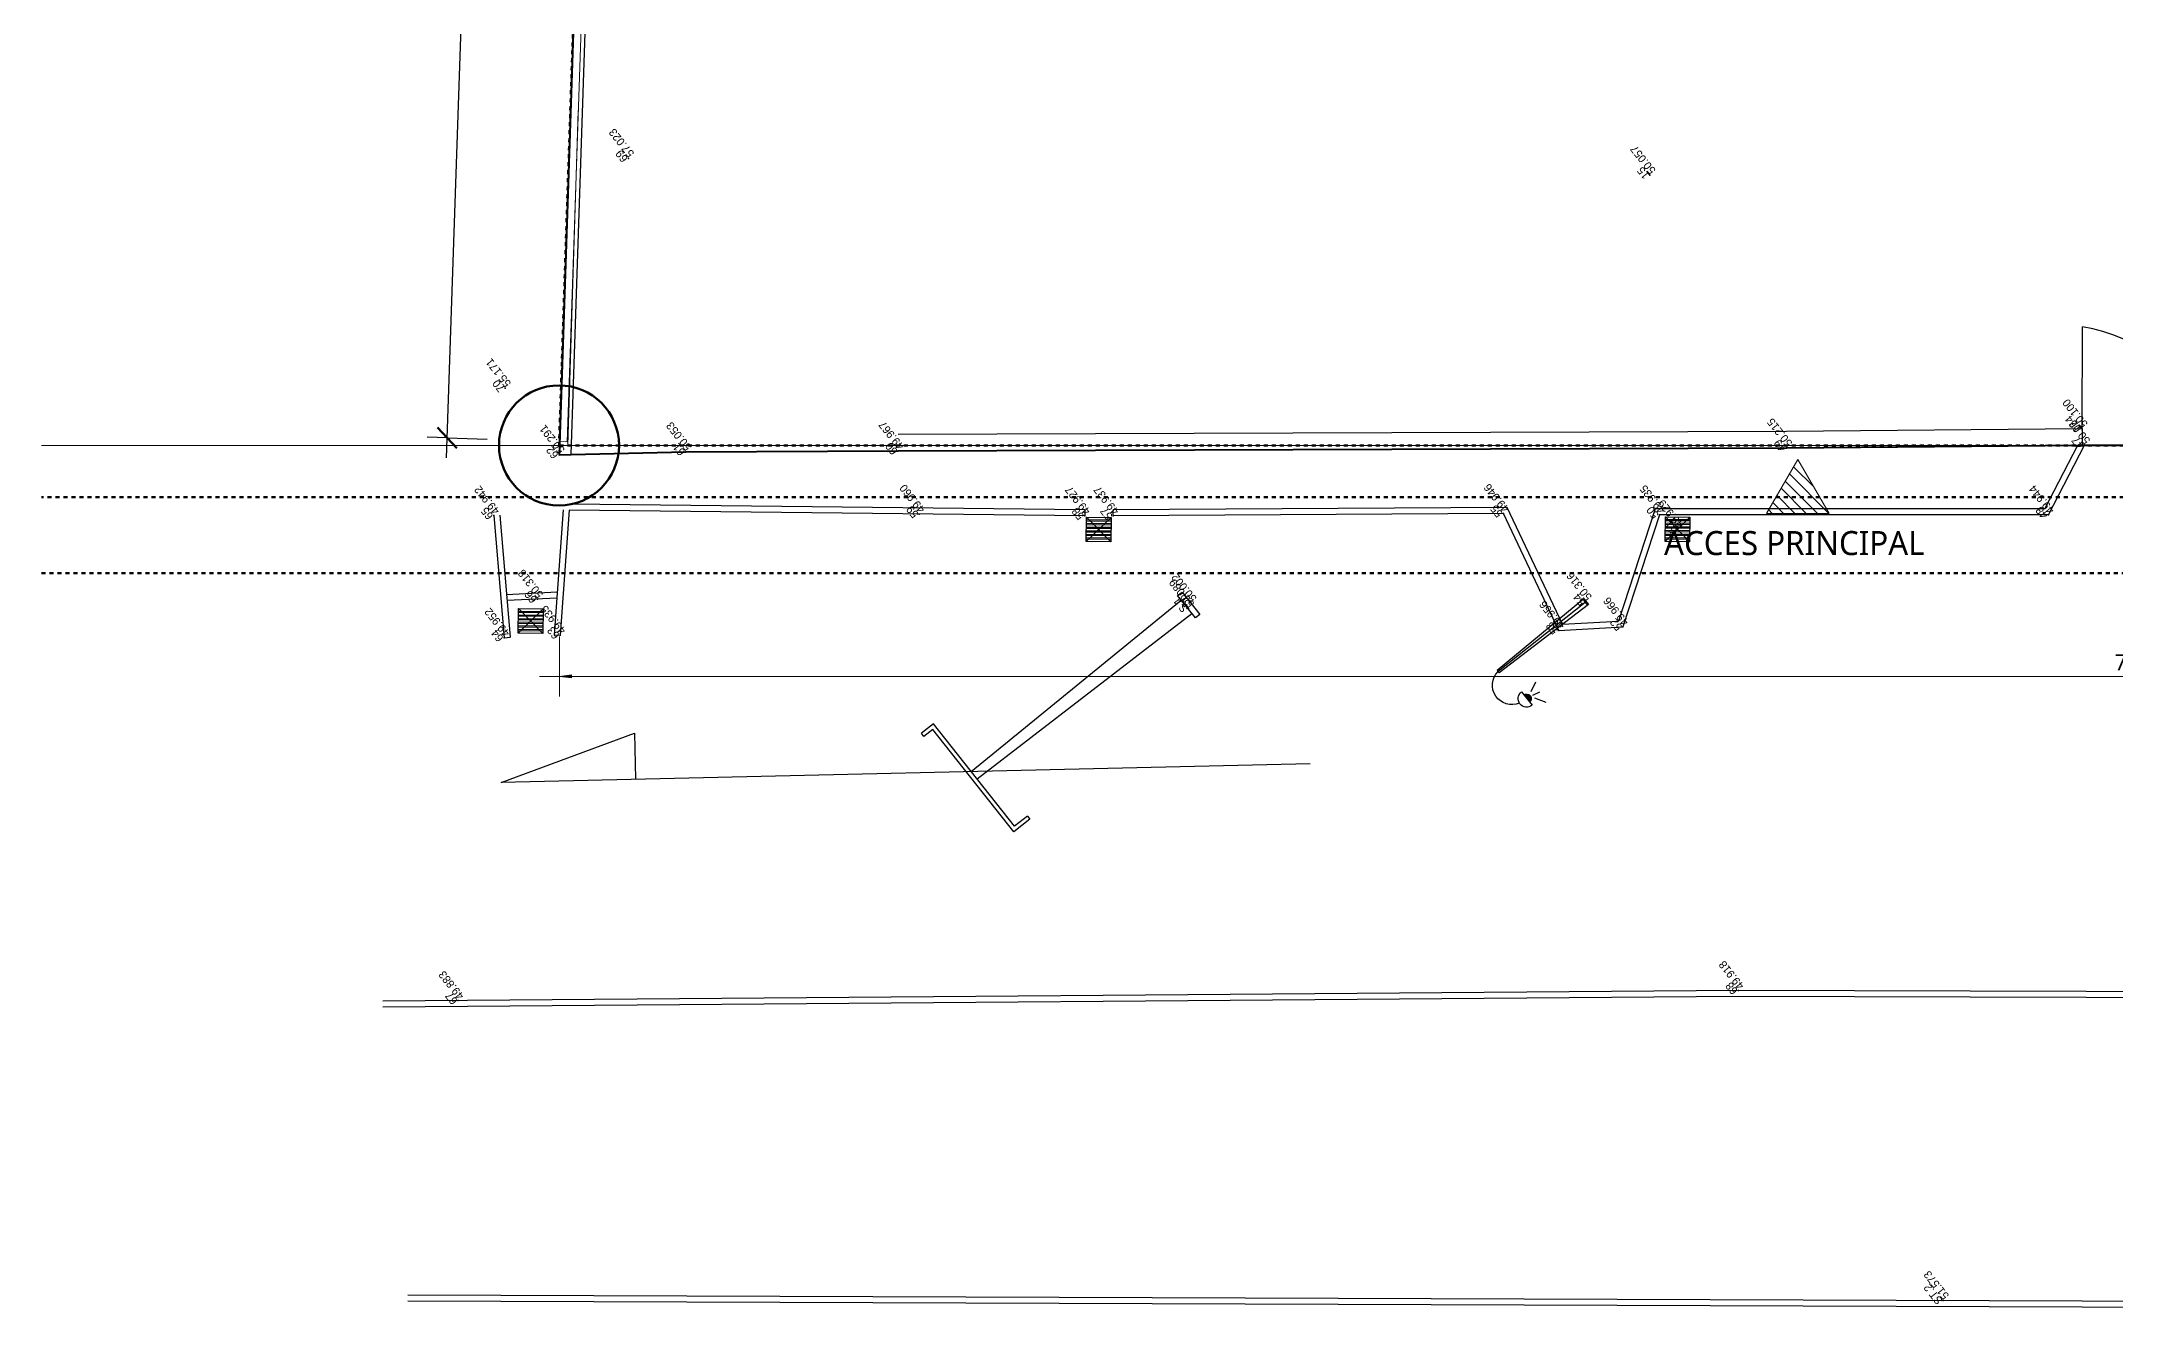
# Model space of a CAD drawing. Header units: metres. Extents: x 29 to 149, y -34 to 42.
# Drawn here: x 35.4 to 87.3, y -34.2 to -2.4 of the extents above; entities that cross this region are included whole.
import ezdxf
from ezdxf.enums import TextEntityAlignment as Align

# ---------------------------------------------------------------- set-up
doc = ezdxf.new("R2010")
doc.units = ezdxf.units.M
for name, pattern in [('Alignement de la ligne', [0.01, 0.005, -0.005]), ('Caché', [0.003, 0.002, -0.001]), ('Centre', [0.0125, 0.0025, -0.001875, 0.00625, -0.001875]), ('Dash dot', [0.015875, 0.00635, -0.004763, 0, -0.004763]), ('Dash dot dot', [0.03, 0.012, -0.006, 0, -0.006, 0, -0.006]), ('Double dash', [0.042, 0.012, -0.006, 0.006, -0.006, 0.006, -0.006]), ('Démoli', [0.002812, 0.001875, -0.000937])]:
    doc.linetypes.add(name, pattern=pattern)
for name, color, linetype, lineweight in [('A-ANNO-DIMS', 7, 'Continuous', 30), ('A-ANNO-DIMS-200', 7, 'Continuous', 30), ('A-DETL-CNTR', 7, 'Centre', 9), ('A-DETL-DEMO', 7, 'Démoli', 9), ('A-DETL-GENF', 7, 'Continuous', 9), ('A-DETL-HDLN', 7, 'Caché', 9), ('A-DETL-THIN', 7, 'Continuous', 9), ('A-FLOR', 7, 'Continuous', 9), ('A-WALL', 7, 'Continuous', 9), ('G-ANNO-TEXT', 7, 'Continuous', 30)]:
    doc.layers.add(name, color=color, linetype=linetype, lineweight=lineweight)
doc.layers.add('A-DETL', color=7, linetype='Continuous', lineweight=9, true_color=0x00a600)
doc.layers.add('A-DETL-PATH', color=7, linetype='Continuous', lineweight=35, true_color=0x00a600)
for name, color, linetype in [('AVALOIR', 5, 'Continuous'), ('LAMPADAIRE', 161, 'Continuous'), ('LIGNE ELEC B..T', 13, 'Continuous'), ('LIGNE ELEC M.T', 6, 'Continuous'), ('Points', 7, 'Continuous'), ('PORAIL', 5, 'Continuous'), ('TopoAlt', 3, 'Continuous'), ('TopoMat', 4, 'Continuous')]:
    doc.layers.add(name, color=color, linetype=linetype)
doc.styles.add('Trebuchet MS', font='trebuc.ttf', dxfattribs={"height": 0.5})
doc.styles.add('Trebuchet MS_1', font='trebuc.ttf', dxfattribs={"height": 0.6})
doc.styles.add('Trebuchet MS_5', font='trebuc.ttf', dxfattribs={"height": 0.4})
doc.dimstyles.new('Cotes_angulaires_interieur', dxfattribs={"dimscale": 0.3048, "dimtxt": 0.41238, "dimasz": 0.984252, "dimexe": 1.64042, "dimexo": 0.0625, "dimgap": 0.131234, "dimtad": 1, "dimrnd": 0.01, "dimzin": 0, "dimdsep": 46, "dimtxsty": 'Trebuchet MS_5', "dimsah": 1, "dimcen": 0.09, "dimdle": 1.64042, "dimazin": 0, "dimtfac": 1, "dimtdec": 4, "dimtix": 1, "dimtmove": 0, "dimatfit": 3, "dimfxl": 3.28084, "dimfxlon": 1, "dimtvp": 1, "dimtfill": 1, "dimtolj": 1, "dimtzin": 0, "dimlwd": 5, "dimlwe": 5, "dimarcsym": 2})
doc.dimstyles.new('Cotes_linéaires', dxfattribs={"dimscale": 0.3048, "dimtxt": 0.515475, "dimasz": 1.64042, "dimexe": 1.64042, "dimexo": 0.0625, "dimgap": 0.131234, "dimtad": 1, "dimrnd": 0.01, "dimzin": 0, "dimdsep": 46, "dimtxsty": 'Trebuchet MS', "dimblk1": 'OBLIQUE', "dimblk2": 'OBLIQUE', "dimsah": 1, "dimcen": 0.09, "dimdle": 1.64042, "dimazin": 0, "dimtfac": 1, "dimtdec": 4, "dimtix": 1, "dimtmove": 0, "dimatfit": 3, "dimfxl": 3.28084, "dimfxlon": 1, "dimtvp": 1, "dimtfill": 1, "dimtolj": 1, "dimtzin": 0, "dimarcsym": 2})

# ---------------------------------------------------------------- blocks, each defined once
blk = doc.blocks.new('DIMBLOCK2-Plan Masse')
at = {"layer": 'A-ANNO-DIMS-200', "lineweight": 5, "transparency": 16777216}
for points in [[(48.401, -18.298), (48.701, -18.338), (48.701, -18.259)], [(127.523, -18.298), (127.223, -18.259), (127.223, -18.338)]]:
    blk.add_hatch(color=256, dxfattribs=at).paths.add_polyline_path(points)
for p, q in [((48.401, -18.298), (48.401, -17.298)), ((127.523, -18.298), (127.523, -17.298)), ((47.901, -18.298), (128.023, -18.298)), ((48.701, -18.259), (48.401, -18.298)), ((48.401, -18.298), (48.701, -18.338)), ((48.401, -18.298), (48.401, -18.798)), ((48.701, -18.338), (48.701, -18.259)), ((127.523, -18.298), (127.223, -18.259)), ((127.223, -18.259), (127.223, -18.338)), ((127.223, -18.338), (127.523, -18.298)), ((127.523, -18.298), (127.523, -18.798))]:
    blk.add_line(p, q, dxfattribs=at)
at = {"layer": 'A-ANNO-DIMS-200', "color": 0, "lineweight": 5, "transparency": 16777216, "insert": (87.273, -17.746), "char_height": 0.4, "width": 1.65232, "attachment_point": 1, "line_spacing_factor": 1.048425, "style": 'Trebuchet MS_5', "bg_fill": 3, "box_fill_scale": 1.25, "bg_fill_color": 256, "bg_fill_true_color": 13158600, "bg_fill_transparency": 0}
blk.add_mtext('79.12', dxfattribs=at)
blk = doc.blocks.new('DIMBLOCK3-Plan Masse')
at = {"layer": 'A-ANNO-DIMS-200', "transparency": 16777216}
for p, q in [((45.574, -12.834), (46.648, 19.133)), ((46.632, 18.633), (46.132, 18.65)), ((46.632, 18.633), (47.631, 18.599)), ((45.59, -12.334), (45.091, -12.317)), ((45.59, -12.334), (46.59, -12.368))]:
    blk.add_line(p, q, dxfattribs=at)
at = {"layer": 'A-ANNO-DIMS-200', "lineweight": 50, "transparency": 16777216}
for p, q in [((46.632, 18.633), (46.39, 18.891)), ((46.632, 18.633), (46.873, 18.375)), ((45.59, -12.334), (45.349, -12.076)), ((45.59, -12.334), (45.832, -12.592))]:
    blk.add_line(p, q, dxfattribs=at)
at = {"layer": 'A-ANNO-DIMS-200', "color": 0, "transparency": 16777216, "insert": (45.403, 2.312), "char_height": 0.5, "width": 2.0654, "attachment_point": 1, "rotation": 88.0741, "line_spacing_factor": 1.048425, "style": 'Trebuchet MS', "bg_fill": 3, "box_fill_scale": 1.25, "bg_fill_color": 256, "bg_fill_true_color": 13158600, "bg_fill_transparency": 0}
blk.add_mtext('30.98', dxfattribs=at)
blk = doc.blocks.new('_Oblique')
at = {"color": 0, "linetype": 'ByBlock', "lineweight": -2}
blk.add_line((-0.5, -0.5), (0.5, 0.5), dxfattribs=at)
blk = doc.blocks.new('PointTopo')
at = {"color": 0}
blk.add_point((0, 0), dxfattribs=at)
at = {"layer": 'TopoAlt'}
blk.add_attdef('ALT', text='', height=0.0015, dxfattribs=at).set_placement((0.0005, -0.0005), align=Align.TOP_LEFT)
at = {"layer": 'TopoMat'}
blk.add_attdef('MAT', (0.0005, 0.0005), '', height=0.0015, dxfattribs=at)
blk = doc.blocks.new('FQ')
at = {"layer": 'PORAIL', "flags": 128}
for points in [[(8012.964, 5966.252), (8013.954, 5966.332)], [(8013.159, 5963.95), (8014.149, 5964.03)]]:
    blk.add_lwpolyline(points, dxfattribs=at)
at = {"layer": 'PORAIL'}
for centre, radius, start, end in [((8012.542, 5966.417), 1.415, 291.5582, 356.5802), ((8012.967, 5963.918), 1.187, 5.4437, 85.443)]:
    blk.add_arc(centre, radius, start, end, dxfattribs=at)
blk = doc.blocks.new('DEDE')
at = {"layer": 'LIGNE ELEC B..T'}
for p, q in [((481600.905, 4035967.988, 579.549), (481600.905, 4035968.157, 579.549)), ((481600.905, 4035968.157, 579.549), (481600.966, 4035968.157, 579.549)), ((481600.966, 4035967.926, 579.549), (481600.966, 4035968.157, 579.549)), ((481598.928, 4035967.679, 579.549), (481598.928, 4035967.988, 579.549)), ((481598.928, 4035967.988, 579.549), (481600.905, 4035967.988, 579.549)), ((481598.99, 4035967.68, 579.549), (481598.99, 4035967.926, 579.549)), ((481598.99, 4035967.926, 579.549), (481600.966, 4035967.926, 579.549)), ((481599.901, 4035967.926, 579.549), (481599.845, 4035963.828, 579.549)), ((481600.047, 4035967.926, 579.549), (481600.103, 4035963.828, 579.549)), ((481598.99, 4035967.68, 579.549), (481598.928, 4035967.679, 579.549)), ((481599.758, 4035963.742, 579.549), (481599.758, 4035963.829, 579.549)), ((481599.758, 4035963.829, 579.549), (481600.189, 4035963.829, 579.549)), ((481600.189, 4035963.742, 579.549), (481599.758, 4035963.742, 579.549)), ((481600.189, 4035963.829, 579.549), (481600.189, 4035963.742, 579.549))]:
    blk.add_line(p, q, dxfattribs=at)
blk = doc.blocks.new('VVVVV')
at = {"layer": 'AVALOIR', "color": 5, "flags": 128}
blk.add_lwpolyline([(978.05, 2029.87), (979.99, 2030.37), (980.49, 2028.43), (978.55, 2027.93), (978.05, 2029.87)], dxfattribs=at)
blk = doc.blocks.new('VVVV')
at = {"layer": 'AVALOIR', "color": 5}
for p, q in [((978.47, 2028.25), (980.41, 2028.75)), ((978.5, 2028.15), (980.43, 2028.66)), ((980.49, 2028.43), (978.55, 2027.93))]:
    blk.add_line(p, q, dxfattribs=at)
at = {"layer": 'AVALOIR', "flags": 128}
blk.add_lwpolyline([(978.05, 2029.87), (979.99, 2030.37)], dxfattribs=at)
at = {"layer": 'AVALOIR', "color": 5, "flags": 128}
for points in [[(978.05, 2029.87), (980.49, 2028.43)], [(978.1, 2029.68), (980.04, 2030.18)], [(978.13, 2029.58), (980.06, 2030.08)], [(978.18, 2029.39), (980.11, 2029.89)], [(978.2, 2029.3), (980.13, 2029.8)], [(978.25, 2029.11), (980.18, 2029.61)], [(978.27, 2029.01), (980.21, 2029.51)], [(978.32, 2028.82), (980.26, 2029.32)], [(978.35, 2028.73), (980.28, 2029.23)], [(979.99, 2030.37), (978.55, 2027.93)], [(978.4, 2028.54), (980.33, 2029.04)], [(978.42, 2028.44), (980.36, 2028.94)]]:
    blk.add_lwpolyline(points, dxfattribs=at)
blk.add_blockref('VVVVV', (0, 0))
blk = doc.blocks.new('LAMD')
at = {"layer": 'LAMPADAIRE'}
blk.add_hatch(color=2, dxfattribs=at).paths.add_polyline_path([(1.147, 3.57, 1), (1.455, 3.57)])
for p, q in [((-0.05, 3.754), (0.05, 3.754)), ((1.212, 3.307), (1.055, 2.987)), ((1.341, 3.333), (1.397, 3.084)), ((1.448, 3.35), (1.791, 3.136)), ((-0.12, 0.038), (0.12, 0.038)), ((-0.12, 0), (0.12, 0))]:
    blk.add_line(p, q, dxfattribs=at)
for points in [[(-0.12, 0), (-0.05, 3.754)], [(0, 0.038), (0, 3.754)], [(0.12, 0), (0.05, 3.754)], [(1.015, 3.57), (1.588, 3.57)]]:
    blk.add_lwpolyline(points, dxfattribs=at)
for centre, radius, start, end in [((0.642, 3.685), 0.645, 15.16756, 173.89263), ((1.301, 3.57), 0.287, 0, 180), ((1.301, 3.57), 0.154, 180, 0)]:
    blk.add_arc(centre, radius, start, end, dxfattribs=at)

msp = doc.modelspace()

# ---------------------------------------------------------------- hatches: boundary and pattern name
at = {"layer": 'A-DETL-GENF', "true_color": 0xff0000}
h = msp.add_hatch(dxfattribs=at)
h.set_pattern_fill('FP_6', color=1, style=0, pattern_type=2)
h.set_pattern_definition([(135, (0, 0), (-0.14142136, -0.14142136), [])])
h.paths.add_polyline_path([(78.571, -14.224), (80.13, -14.224), (79.35, -12.874), (78.648, -14.091)])

# ---------------------------------------------------------------- linework, layer by layer
at = {"color": 1, "lineweight": 40, "flags": 128}
msp.add_lwpolyline([(127.532, -12.5), (130.358, -0.259), (121.859, 1.849), (101.036, 7.013), (79.37, 11.872), (79.663, 13.179), (76.883, 13.839), (56.148, 18.762), (49.719, 18.541), (49.425, 18.554), (49.418, 18.404), (48.903, 2.824), (48.387, -12.757), (48.688, -12.75), (51.554, -12.683), (56.865, -12.662), (79.072, -12.589), (86.457, -12.521), (92.3, -12.518), (113.223, -12.507), (113.411, -12.507), (127.532, -12.5)], dxfattribs=at)
at = {"flags": 128}
for points in [[(48.387, -12.757), (49.418, 18.404)], [(48.387, -12.757), (51.554, -12.683)]]:
    msp.add_lwpolyline(points, dxfattribs=at)
at = {"color": 34, "flags": 128}
msp.add_lwpolyline([(48.688, -12.75), (49.718, 18.391)], dxfattribs=at)
for points, elevation in [([(86.456, -12.107), (79.069, -12.179), (56.863, -12.252)], -0.092), ([(86.456, -12.107), (86.457, -12.521)], 0.064), ([(137.615, -34.1), (44.605, -33.763)], 1.624), ([(137.615, -34.25), (44.605, -33.913)], 1.624)]:
    msp.add_lwpolyline(points, dxfattribs=dict(at, elevation=elevation))
at = {"flags": 128}
for points, elevation in [([(51.554, -12.683), (56.865, -12.662)], 0.017), ([(86.518, -12.52), (79.072, -12.589), (56.865, -12.662)], -0.092), ([(67.157, -20.482), (46.937, -20.947), (50.273, -19.721), (50.299, -20.869)], -50.036)]:
    msp.add_lwpolyline(points, dxfattribs=dict(at, elevation=elevation))
at = {"color": 252, "flags": 128}
for points, elevation in [([(85.525, -14.113), (86.348, -12.522)], -0.092), ([(85.617, -14.263), (86.518, -12.52)], -0.092), ([(61.526, -14.138), (48.643, -13.994)], -0.109), ([(46.756, -14.28), (47.013, -17.334)], -0.094), ([(46.906, -14.267), (47.162, -17.321)], -0.094), ([(61.525, -14.288), (48.641, -14.144)], -0.109), ([(61.526, -14.138), (61.525, -14.288)], -0.109), ([(73.47, -16.996), (72.084, -14.076), (62.237, -14.137)], -0.101), ([(62.238, -14.287), (62.237, -14.137)], -0.101), ([(85.525, -14.113), (75.781, -14.109), (74.867, -16.917)], -0.092), ([(48.341, -16.196), (47.073, -16.256)], 0.282), ([(48.33, -16.347), (47.085, -16.405)], 0.282), ([(73.47, -16.996), (74.867, -16.917)], -0.101), ([(47.013, -17.334), (47.162, -17.321)], -0.094), ([(138.672, -26.326), (77.865, -26.153), (43.983, -26.419)], -0.226), ([(138.671, -26.476), (77.865, -26.303), (43.984, -26.569)], -0.226)]:
    msp.add_lwpolyline(points, dxfattribs=dict(at, elevation=elevation))
at = {"layer": 'A-DETL', "color": 132, "linetype": 'Dash dot dot', "lineweight": 70, "true_color": 0x00c6c6}
msp.add_line((148.902, -13.82), (35.45, -13.82), dxfattribs=at)
at = {"layer": 'A-DETL-CNTR', "color": 5, "linetype": 'Dash dot', "lineweight": 200, "true_color": 0x0000ff}
msp.add_arc((284.995, 733.479), 758.254, 250.785466, 259.664003, dxfattribs=at)
at = {"layer": 'A-DETL-DEMO', "color": 1, "linetype": 'Alignement de la ligne', "lineweight": 200, "true_color": 0xff0000}
for p, q in [((49.429, 18.539), (48.385, -12.524)), ((48.401, -12.524), (126.658, -12.524)), ((48.401, -12.524), (127.523, -12.524))]:
    msp.add_line(p, q, dxfattribs=at)
at = {"layer": 'A-DETL-HDLN', "color": 1, "linetype": 'Continuous', "lineweight": 50, "true_color": 0xff0000}
msp.add_circle((48.385, -12.524), 1.5, dxfattribs=at)
at = {"layer": 'A-DETL-PATH', "color": 30, "linetype": 'Double dash', "lineweight": 50, "true_color": 0xff8000}
msp.add_line((148.949, -15.72), (35.45, -15.72), dxfattribs=at)
at = {"layer": 'A-DETL-THIN'}
for p, q in [((79.35, -12.874), (78.571, -14.224)), ((80.13, -14.224), (79.35, -12.874)), ((78.571, -14.224), (80.13, -14.224))]:
    msp.add_line(p, q, dxfattribs=at)
at = {"layer": 'A-FLOR'}
for p, q in [((48.866, -4.149), (48.602, -12.524)), ((48.406, -12.429), (48.402, -12.524)), ((35.45, -12.524), (114.588, -12.524))]:
    msp.add_line(p, q, dxfattribs=at)
at = {"layer": 'A-WALL'}
for p, q in [((48.388, -12.428), (49.429, 18.539)), ((49.623, 18.346), (48.588, -12.435)), ((48.388, -12.428), (48.588, -12.435))]:
    msp.add_line(p, q, dxfattribs=at)

# ---------------------------------------------------------------- block references
at = {"layer": 'AVALOIR', "xscale": 0.3068413612975538, "yscale": 0.3068413612975538, "zscale": 0.3068413612975538, "rotation": 164.79952525621}
for p in [(515.092, 507.432, -50.036), (529.562, 507.437, -0.108)]:
    msp.add_blockref('VVVV', p, dxfattribs=at)
at = {"layer": 'Points'}
ref = msp.add_blockref('PointTopo', (50.121, -5.349, 6.987), dxfattribs=dict(at, rotation=128.4168455046016))
ref.add_attrib('MAT', '69', (50.12, -5.349, 6.987), dxfattribs={"layer": 'TopoMat', "height": 0.2, "rotation": 128.4168})
ref.add_attrib('ALT', '57.023', dxfattribs={"layer": 'TopoAlt', "height": 0.2, "rotation": 128.4168}).set_placement((50.121, -5.348, 6.987), align=Align.TOP_LEFT)
ref = msp.add_blockref('PointTopo', (75.655, -5.77, 0.021), dxfattribs=dict(at, rotation=128.4168455046016))
ref.add_attrib('MAT', '15', (75.655, -5.77, 0.021), dxfattribs={"layer": 'TopoMat', "height": 0.2, "rotation": 128.4168})
ref.add_attrib('ALT', '50.057', dxfattribs={"layer": 'TopoAlt', "height": 0.2, "rotation": 128.4168}).set_placement((75.655, -5.769, 0.021), align=Align.TOP_LEFT)
ref = msp.add_blockref('PointTopo', (86.456, -12.107, 0.064), dxfattribs=dict(at, rotation=128.4168455046016))
ref.add_attrib('MAT', '12', (86.455, -12.107, 0.064), dxfattribs={"layer": 'TopoMat', "height": 0.2, "rotation": 128.4168})
ref.add_attrib('ALT', '50.100', dxfattribs={"layer": 'TopoAlt', "height": 0.2, "rotation": 128.4168}).set_placement((86.456, -12.107, 0.064), align=Align.TOP_LEFT)
ref = msp.add_blockref('PointTopo', (79.072, -12.589, 0.179), dxfattribs=dict(at, rotation=128.4168455046016))
ref.add_attrib('MAT', '49', (79.071, -12.589, 0.179), dxfattribs={"layer": 'TopoMat', "height": 0.2, "rotation": 128.4168})
ref.add_attrib('ALT', '50.215', dxfattribs={"layer": 'TopoAlt', "height": 0.2, "rotation": 128.4168}).set_placement((79.072, -12.588, 0.179), align=Align.TOP_LEFT)
ref = msp.add_blockref('PointTopo', (86.518, -12.52, 0.028), dxfattribs=dict(at, rotation=128.4168455046016))
ref.add_attrib('MAT', '47', (86.517, -12.52, 0.028), dxfattribs={"layer": 'TopoMat', "height": 0.2, "rotation": 128.4168})
ref.add_attrib('ALT', '50.064', dxfattribs={"layer": 'TopoAlt', "height": 0.2, "rotation": 128.4168}).set_placement((86.518, -12.52, 0.028), align=Align.TOP_LEFT)
ref = msp.add_blockref('PointTopo', (48.387, -12.757, 0.255), dxfattribs=dict(at, rotation=128.4168455046016))
ref.add_attrib('MAT', '62', (48.386, -12.757, 0.255), dxfattribs={"layer": 'TopoMat', "height": 0.2, "rotation": 128.4168})
ref.add_attrib('ALT', '50.291', dxfattribs={"layer": 'TopoAlt', "height": 0.2, "rotation": 128.4168}).set_placement((48.387, -12.756, 0.255), align=Align.TOP_LEFT)
ref = msp.add_blockref('PointTopo', (51.554, -12.683, 0.017), dxfattribs=dict(at, rotation=128.4168455046016))
ref.add_attrib('MAT', '61', (51.554, -12.683, 0.017), dxfattribs={"layer": 'TopoMat', "height": 0.2, "rotation": 128.4168})
ref.add_attrib('ALT', '50.053', dxfattribs={"layer": 'TopoAlt', "height": 0.2, "rotation": 128.4168}).set_placement((51.554, -12.682, 0.017), align=Align.TOP_LEFT)
ref = msp.add_blockref('PointTopo', (56.865, -12.662, -0.069), dxfattribs=dict(at, rotation=128.4168455046016))
ref.add_attrib('MAT', '60', (56.864, -12.662, -0.069), dxfattribs={"layer": 'TopoMat', "height": 0.2, "rotation": 128.4168})
ref.add_attrib('ALT', '49.967', dxfattribs={"layer": 'TopoAlt', "height": 0.2, "rotation": 128.4168}).set_placement((56.865, -12.661, -0.069), align=Align.TOP_LEFT)
ref = msp.add_blockref('PointTopo', (46.756, -14.28, -0.094), dxfattribs=dict(at, rotation=128.4168455046016))
ref.add_attrib('MAT', '65', (46.756, -14.28, -0.094), dxfattribs={"layer": 'TopoMat', "height": 0.2, "rotation": 128.4168})
ref.add_attrib('ALT', '49.942', dxfattribs={"layer": 'TopoAlt', "height": 0.2, "rotation": 128.4168}).set_placement((46.757, -14.279, -0.094), align=Align.TOP_LEFT)
ref = msp.add_blockref('PointTopo', (57.387, -14.242, -0.076), dxfattribs=dict(at, rotation=128.4168455046016))
ref.add_attrib('MAT', '59', (57.387, -14.242, -0.076), dxfattribs={"layer": 'TopoMat', "height": 0.2, "rotation": 128.4168})
ref.add_attrib('ALT', '49.960', dxfattribs={"layer": 'TopoAlt', "height": 0.2, "rotation": 128.4168}).set_placement((57.387, -14.241, -0.076), align=Align.TOP_LEFT)
ref = msp.add_blockref('PointTopo', (61.525, -14.288, -0.109), dxfattribs=dict(at, rotation=128.4168455046016))
ref.add_attrib('MAT', '58', (61.524, -14.288, -0.109), dxfattribs={"layer": 'TopoMat', "height": 0.2, "rotation": 128.4168})
ref.add_attrib('ALT', '49.927', dxfattribs={"layer": 'TopoAlt', "height": 0.2, "rotation": 128.4168}).set_placement((61.525, -14.287, -0.109), align=Align.TOP_LEFT)
ref = msp.add_blockref('PointTopo', (62.238, -14.287, -0.099), dxfattribs=dict(at, rotation=128.4168455046016))
ref.add_attrib('MAT', '57', (62.237, -14.286, -0.099), dxfattribs={"layer": 'TopoMat', "height": 0.2, "rotation": 128.4168})
ref.add_attrib('ALT', '49.937', dxfattribs={"layer": 'TopoAlt', "height": 0.2, "rotation": 128.4168}).set_placement((62.238, -14.286, -0.099), align=Align.TOP_LEFT)
ref = msp.add_blockref('PointTopo', (71.99, -14.226, -0.09), dxfattribs=dict(at, rotation=128.4168455046016))
ref.add_attrib('MAT', '55', (71.989, -14.226, -0.09), dxfattribs={"layer": 'TopoMat', "height": 0.2, "rotation": 128.4168})
ref.add_attrib('ALT', '49.946', dxfattribs={"layer": 'TopoAlt', "height": 0.2, "rotation": 128.4168}).set_placement((71.99, -14.226, -0.09), align=Align.TOP_LEFT)
ref = msp.add_blockref('PointTopo', (75.89, -14.259, -0.101), dxfattribs=dict(at, rotation=128.4168455046016))
ref.add_attrib('MAT', '50', (75.889, -14.259, -0.101), dxfattribs={"layer": 'TopoMat', "height": 0.2, "rotation": 128.4168})
ref.add_attrib('ALT', '49.935', dxfattribs={"layer": 'TopoAlt', "height": 0.2, "rotation": 128.4168}).set_placement((75.89, -14.258, -0.101), align=Align.TOP_LEFT)
ref = msp.add_blockref('PointTopo', (76.343, -14.623, -0.108), dxfattribs=dict(at, rotation=128.4168455046016))
ref.add_attrib('MAT', '51', (76.342, -14.623, -0.108), dxfattribs={"layer": 'TopoMat', "height": 0.2, "rotation": 128.4168})
ref.add_attrib('ALT', '49.929', dxfattribs={"layer": 'TopoAlt', "height": 0.2, "rotation": 128.4168}).set_placement((76.343, -14.622, -0.108), align=Align.TOP_LEFT)
ref = msp.add_blockref('PointTopo', (85.617, -14.263, -0.092), dxfattribs=dict(at, rotation=128.4168455046016))
ref.add_attrib('MAT', '48', (85.616, -14.263, -0.092), dxfattribs={"layer": 'TopoMat', "height": 0.2, "rotation": 128.4168})
ref.add_attrib('ALT', '49.944', dxfattribs={"layer": 'TopoAlt', "height": 0.2, "rotation": 128.4168}).set_placement((85.617, -14.262, -0.092), align=Align.TOP_LEFT)
ref = msp.add_blockref('PointTopo', (47.848, -16.369, 0.282), dxfattribs=dict(at, rotation=128.4168455046016))
ref.add_attrib('MAT', '66', (47.848, -16.369, 0.282), dxfattribs={"layer": 'TopoMat', "height": 0.2, "rotation": 128.4168})
ref.add_attrib('ALT', '50.318', dxfattribs={"layer": 'TopoAlt', "height": 0.2, "rotation": 128.4168}).set_placement((47.848, -16.369, 0.282), align=Align.TOP_LEFT)
ref = msp.add_blockref('PointTopo', (64.123, -16.602, 2.053), dxfattribs=dict(at, rotation=128.4168455046016))
ref.add_attrib('MAT', 'S.1', (64.122, -16.602, 2.053), dxfattribs={"layer": 'TopoMat', "height": 0.2, "rotation": 128.4168})
ref.add_attrib('ALT', '52.089', dxfattribs={"layer": 'TopoAlt', "height": 0.2, "rotation": 128.4168}).set_placement((64.123, -16.602, 2.053), align=Align.TOP_LEFT)
ref = msp.add_blockref('PointTopo', (64.183, -16.469, -0.034), dxfattribs=dict(at, rotation=128.4168455046016))
ref.add_attrib('MAT', '56', (64.182, -16.469, -0.034), dxfattribs={"layer": 'TopoMat', "height": 0.2, "rotation": 128.4168})
ref.add_attrib('ALT', '50.002', dxfattribs={"layer": 'TopoAlt', "height": 0.2, "rotation": 128.4168}).set_placement((64.183, -16.468, -0.034), align=Align.TOP_LEFT)
ref = msp.add_blockref('PointTopo', (74.06, -16.433, 0.28), dxfattribs=dict(at, rotation=128.4168455046016))
ref.add_attrib('MAT', '54', (74.059, -16.433, 0.28), dxfattribs={"layer": 'TopoMat', "height": 0.2, "rotation": 128.4168})
ref.add_attrib('ALT', '50.316', dxfattribs={"layer": 'TopoAlt', "height": 0.2, "rotation": 128.4168}).set_placement((74.06, -16.433, 0.28), align=Align.TOP_LEFT)
ref = msp.add_blockref('PointTopo', (47.013, -17.334, -0.084), dxfattribs=dict(at, rotation=128.4168455046016))
ref.add_attrib('MAT', '64', (47.012, -17.334, -0.084), dxfattribs={"layer": 'TopoMat', "height": 0.2, "rotation": 128.4168})
ref.add_attrib('ALT', '49.952', dxfattribs={"layer": 'TopoAlt', "height": 0.2, "rotation": 128.4168}).set_placement((47.013, -17.333, -0.084), align=Align.TOP_LEFT)
ref = msp.add_blockref('PointTopo', (45.866, -26.404, -0.154), dxfattribs=dict(at, rotation=128.4168455046016))
ref.add_attrib('MAT', '67', (45.865, -26.404, -0.154), dxfattribs={"layer": 'TopoMat', "height": 0.2, "rotation": 128.4168})
ref.add_attrib('ALT', '49.883', dxfattribs={"layer": 'TopoAlt', "height": 0.2, "rotation": 128.4168}).set_placement((45.866, -26.404, -0.154), align=Align.TOP_LEFT)
ref = msp.add_blockref('PointTopo', (77.865, -26.153, -0.118), dxfattribs=dict(at, rotation=128.4168455046016))
ref.add_attrib('MAT', '68', (77.864, -26.153, -0.118), dxfattribs={"layer": 'TopoMat', "height": 0.2, "rotation": 128.4168})
ref.add_attrib('ALT', '49.918', dxfattribs={"layer": 'TopoAlt', "height": 0.2, "rotation": 128.4168}).set_placement((77.865, -26.152, -0.118), align=Align.TOP_LEFT)
ref = msp.add_blockref('PointTopo', (82.986, -33.902, 1.537), dxfattribs=dict(at, rotation=128.4168455046016))
ref.add_attrib('MAT', 'ST.2', (82.986, -33.902, 1.537), dxfattribs={"layer": 'TopoMat', "height": 0.2, "rotation": 128.4168})
ref.add_attrib('ALT', '51.573', dxfattribs={"layer": 'TopoAlt', "height": 0.2, "rotation": 128.4168}).set_placement((82.987, -33.901, 1.537), align=Align.TOP_LEFT)
at = {"layer": 'PORAIL', "extrusion": (-0.02791, 0.026499, 0.999259), "xscale": 2.561123149388762, "yscale": 2.561123149388762, "zscale": 2.561123149388762, "rotation": 218.6502055267156}
msp.add_blockref('FQ', (6433.005, 24821.915, -2.826), dxfattribs=at)

# ---------------------------------------------------------------- texts
at = {"layer": 'G-ANNO-TEXT', "insert": (76.006, -14.666), "char_height": 0.6, "width": 7.88861, "attachment_point": 1, "style": 'Trebuchet MS_1'}
msp.add_mtext('ACCES PRINCIPAL', dxfattribs=at)

# ---------------------------------------------------------------- dimensions: what is measured, and where the dimension line sits
at = {"layer": 'A-ANNO-DIMS', "lineweight": 5}
dim = msp.add_linear_dim(base=(127.523, -18.298), p1=(48.401, -17.298), p2=(127.523, -17.298), dimstyle='Cotes_angulaires_interieur', override={"dimpost": '<>', "dimfxl": 79.121566}, dxfattribs=at)
dim.commit()
dim.dimension.update_dxf_attribs({"geometry": 'DIMBLOCK2-Plan Masse', "text_midpoint": (87.962, -18.054)})

# ---------------------------------------------------------------- next in the draw order: linework, layer by layer
at = {"color": 252, "flags": 128}
for points, elevation in [([(48.492, -14.133), (48.263, -17.257)], -0.109), ([(48.641, -14.144), (48.412, -17.268), (48.412, -17.268)], -0.109), ([(73.377, -17.151), (71.99, -14.226), (62.238, -14.287)], -0.101), ([(85.617, -14.263), (75.89, -14.259), (74.978, -17.061), (74.978, -17.061), (74.978, -17.061)], -0.092), ([(73.377, -17.151), (74.978, -17.061)], -0.101), ([(48.263, -17.257), (48.412, -17.268)], -0.109)]:
    msp.add_lwpolyline(points, dxfattribs=dict(at, elevation=elevation))
at = {"elevation": -0.101, "flags": 128}
msp.add_lwpolyline([(73.377, -17.151), (73.377, -17.151)], dxfattribs=at)

# ---------------------------------------------------------------- next in the draw order: block references
at = {"layer": 'AVALOIR', "xscale": 0.3068413612975538, "yscale": 0.3068413612975538, "zscale": 0.3068413612975538, "rotation": 164.79952525621}
msp.add_blockref('VVVV', (500.893, 505.144, -50.036), dxfattribs=at)
at = {"layer": 'LAMPADAIRE', "linetype": 'Continuous', "extrusion": (-0.009283, 0.011705, 0.999888), "xscale": -0.74771775548524, "yscale": 0.747717755904206, "zscale": 0.7477177556492643, "rotation": 128.4199586430367}
msp.add_blockref('LAMD', (74.059, -16.427, -0.6), dxfattribs=at)
at = {"layer": 'LIGNE ELEC M.T', "xscale": 1.653305658139288, "yscale": 1.653305658139288, "zscale": 1.653305658012727, "rotation": 128.4168455046016}
msp.add_blockref('DEDE', (5722943.509, 3522385.906, -958.205), dxfattribs=at)
at = {"layer": 'Points'}
ref = msp.add_blockref('PointTopo', (48.412, -17.268, -0.101), dxfattribs=dict(at, rotation=128.4168455046016))
ref.add_attrib('MAT', '63', (48.412, -17.268, -0.101), dxfattribs={"layer": 'TopoMat', "height": 0.2, "rotation": 128.4168})
ref.add_attrib('ALT', '49.935', dxfattribs={"layer": 'TopoAlt', "height": 0.2, "rotation": 128.4168}).set_placement((48.412, -17.267, -0.101), align=Align.TOP_LEFT)
ref = msp.add_blockref('PointTopo', (73.377, -17.151, -0.08), dxfattribs=dict(at, rotation=128.4168455046016))
ref.add_attrib('MAT', '53', (73.377, -17.151, -0.08), dxfattribs={"layer": 'TopoMat', "height": 0.2, "rotation": 128.4168})
ref.add_attrib('ALT', '49.956', dxfattribs={"layer": 'TopoAlt', "height": 0.2, "rotation": 128.4168}).set_placement((73.378, -17.151, -0.08), align=Align.TOP_LEFT)
ref = msp.add_blockref('PointTopo', (74.978, -17.061, -0.07), dxfattribs=dict(at, rotation=128.4168455046016))
ref.add_attrib('MAT', '52', (74.977, -17.061, -0.07), dxfattribs={"layer": 'TopoMat', "height": 0.2, "rotation": 128.4168})
ref.add_attrib('ALT', '49.966', dxfattribs={"layer": 'TopoAlt', "height": 0.2, "rotation": 128.4168}).set_placement((74.978, -17.06, -0.07), align=Align.TOP_LEFT)

# ---------------------------------------------------------------- next in the draw order: dimensions: what is measured, and where the dimension line sits
at = {"layer": 'A-ANNO-DIMS'}
dim = msp.add_linear_dim(base=(46.632, 18.633), p1=(46.59, -12.368), p2=(47.631, 18.599), angle=88.0741, dimstyle='Cotes_linéaires', override={"dimpost": '<>', "dimfxl": 30.984603}, dxfattribs=at)
dim.commit()
dim.dimension.update_dxf_attribs({"geometry": 'DIMBLOCK3-Plan Masse', "text_midpoint": (45.816, 3.159)})

# ---------------------------------------------------------------- next in the draw order: block references
at = {"layer": 'Points'}
ref = msp.add_blockref('PointTopo', (47.043, -11.094, 5.135), dxfattribs=dict(at, rotation=128.4168455046016))
ref.add_attrib('MAT', '70', (47.042, -11.094, 5.135), dxfattribs={"layer": 'TopoMat', "height": 0.2, "rotation": 128.4168})
ref.add_attrib('ALT', '55.171', dxfattribs={"layer": 'TopoAlt', "height": 0.2, "rotation": 128.4168}).set_placement((47.043, -11.093, 5.135), align=Align.TOP_LEFT)

doc.saveas('drawing.dxf')
